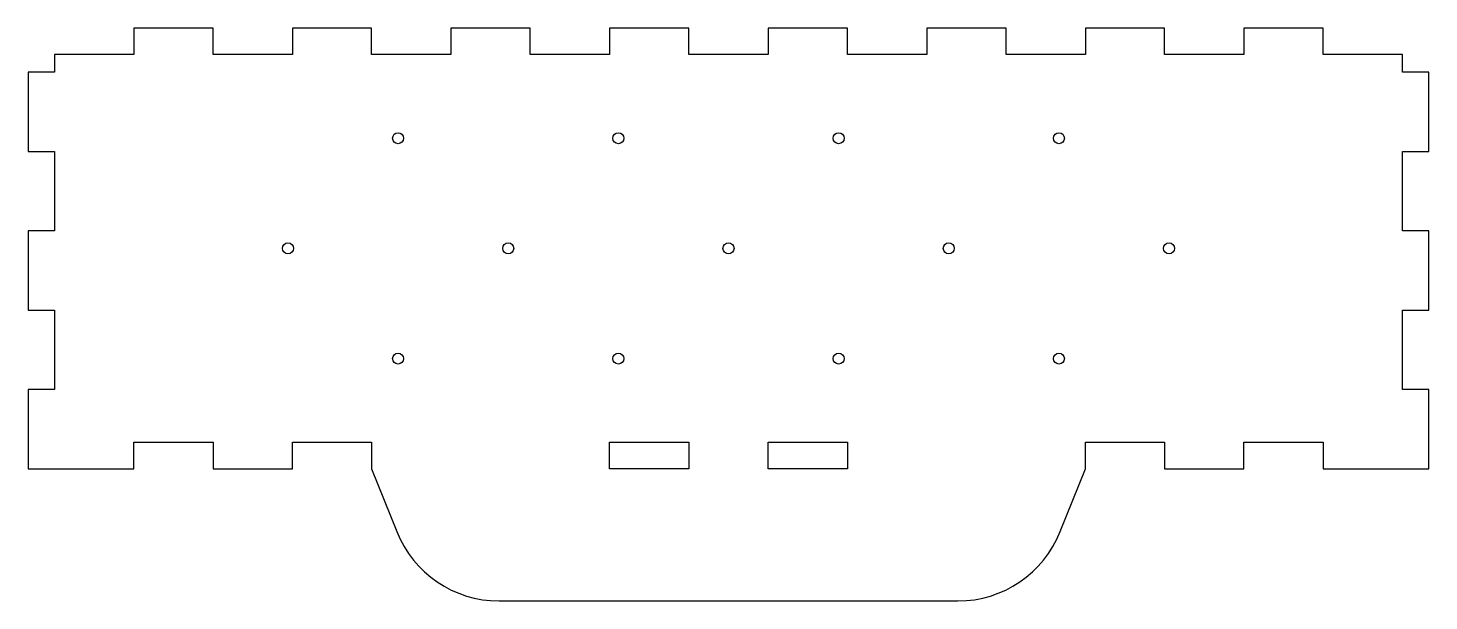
# Model space of a CAD drawing. Header units: millimetres. Extents: x 0 to 636, y -96 to 164.
import ezdxf

# ---------------------------------------------------------------- set-up
doc = ezdxf.new("R2010")
doc.units = ezdxf.units.MM

msp = doc.modelspace()

# ---------------------------------------------------------------- linework, layer by layer
msp.add_lwpolyline([(156, -36), (167.37, -64.52, 0.30696), (213.82, -96), (422.18, -96, 0.30696), (468.63, -64.52), (480, -36), (480, -24), (516, -24), (516, -36), (552, -36), (552, -24), (588, -24), (588, -36), (636, -36), (636, 0), (624, 0), (624, 36), (636, 36), (636, 72), (624, 72), (624, 108), (636, 108), (636, 144), (624, 144), (624, 152), (588, 152), (588, 164), (552, 164), (552, 152), (516, 152), (516, 164), (480, 164), (480, 152), (444, 152), (444, 164), (408, 164), (408, 152), (372, 152), (372, 164), (336, 164), (336, 152), (300, 152), (300, 164), (264, 164), (264, 152), (228, 152), (228, 164), (192, 164), (192, 152), (156, 152), (156, 164), (120, 164), (120, 152), (84, 152), (84, 164), (48, 164), (48, 152), (12, 152), (12, 144), (0, 144), (0, 108), (12, 108), (12, 72), (0, 72), (0, 36), (12, 36), (12, 0), (0, 0), (0, -36), (48, -36), (48, -24), (84, -24), (84, -36), (120, -36), (120, -24), (156, -24)], format="xyb", close=True)
for points in [[(264, -36), (264, -24), (300, -24), (300, -36)], [(336, -36), (336, -24), (372, -24), (372, -36)]]:
    msp.add_lwpolyline(points, close=True)
for centre in [(168, 114), (268, 114), (368, 114), (468, 114), (118, 64), (218, 64), (318, 64), (418, 64), (518, 64), (168, 14), (268, 14), (368, 14), (468, 14)]:
    msp.add_circle(centre, 2.5)

doc.saveas('drawing.dxf')
